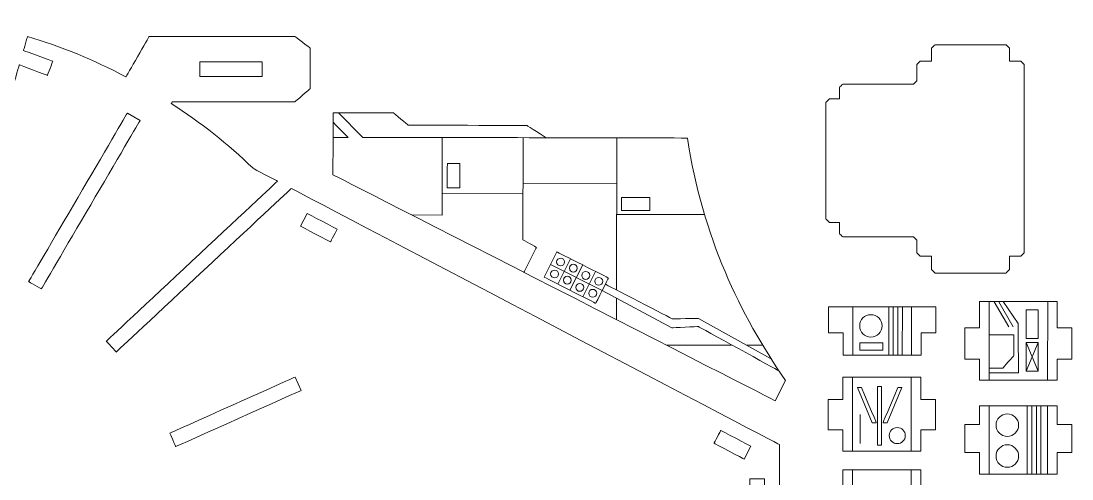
# Model space of a CAD drawing. Header units: centimetres. Extents: x -388 to 387, y -439 to 439.
# Drawn here: x 149 to 384.8, y 331.2 to 433.9 of the extents above; entities that cross this region are included whole.
import ezdxf

# ---------------------------------------------------------------- set-up
doc = ezdxf.new("R2010")
doc.units = ezdxf.units.CM
doc.header["$MEASUREMENT"] = 0
doc.layers.add('Layer 1', color=7, linetype='Continuous')

msp = doc.modelspace()

# ---------------------------------------------------------------- linework, layer by layer
at = {"layer": 'Layer 1', "color": 30, "lineweight": 20}
msp.add_lwpolyline([(189.1183, 421.4604), (203.0821, 421.4604), (203.0821, 424.7624), (189.1183, 424.7624), (189.1183, 421.4604)], close=True, dxfattribs=at)
at = {"layer": 'Layer 1', "color": 114, "lineweight": 20}
for centre in [(270.0792, 379.8903), (268.7342, 377.2003), (272.9435, 378.5086), (275.7344, 376.8816), (271.5985, 375.8186), (274.3894, 374.1916), (278.6453, 375.5577), (277.3003, 372.8677)]:
    msp.add_ellipse(centre, major_axis=(0, 0.8835), ratio=1, dxfattribs=at)
at = {"layer": 'Layer 1', "color": 250, "lineweight": 20}
for points, knots in [([(210.4739, 430.4673), (210.4739, 430.4673), (177.7601, 430.4673), (177.7601, 430.4673), (177.7601, 430.4673), (177.7601, 430.4673), (172.5591, 421.3753), (172.5591, 421.3753), (172.5591, 421.3753), (172.5591, 421.3753), (172.5052, 421.404), (172.5052, 421.404), (172.5052, 421.404), (165.3233, 425.2669), (157.96, 428.2076), (150.463, 430.4673), (150.463, 430.4673), (150.463, 430.4673), (149.547, 427.3024), (149.547, 427.3024), (149.547, 427.3024), (149.547, 427.3024), (156.1208, 424.8908), (156.1208, 424.8908), (156.1208, 424.8908), (156.1208, 424.8908), (154.9279, 421.7352), (154.9279, 421.7352), (154.9279, 421.7352), (154.9279, 421.7352), (148.6253, 424.1177), (148.6253, 424.1177), (148.6253, 424.1177), (148.6253, 424.1177), (136.3578, 381.732), (136.3578, 381.732), (136.3578, 381.732), (136.3578, 381.732), (133.1859, 382.65), (133.1859, 382.65), (133.1859, 382.65), (133.1859, 382.65), (145.4174, 424.9112), (145.4174, 424.9112), (145.4174, 424.9112), (145.4174, 424.9112), (139.751, 426.2793), (139.751, 426.2793), (139.751, 426.2793), (139.751, 426.2793), (140.5165, 429.5794), (140.5165, 429.5794), (140.5165, 429.5794), (140.5165, 429.5794), (146.3752, 428.2204), (146.3752, 428.2204), (146.3752, 428.2204), (146.3752, 428.2204), (147.2925, 431.3898), (147.2925, 431.3898), (147.2925, 431.3898), (143.6973, 432.3902), (140.0604, 433.232), (136.3775, 433.8998), (136.3775, 433.8998), (136.3775, 433.8998), (132.6964, 418.03), (132.6964, 418.03), (132.6964, 418.03), (132.6964, 418.03), (115.2308, 418.03), (115.2308, 418.03), (115.2308, 418.03), (115.2308, 418.03), (115.2308, 385.2469), (115.2308, 385.2469), (115.2308, 385.2469), (115.2308, 385.2469), (111.9288, 385.2469), (111.9288, 385.2469), (111.9288, 385.2469), (111.9288, 385.2469), (111.9288, 418.03), (111.9288, 418.03), (111.9288, 418.03), (111.9288, 418.03), (94.8359, 418.03), (94.8359, 418.03), (94.8359, 418.03), (94.8359, 418.03), (90.5452, 433.922), (90.5452, 433.922), (90.5452, 433.922), (84.9285, 432.8707), (79.4464, 431.5281), (74.1521, 429.7786), (74.1521, 429.7786), (74.1521, 429.7786), (90.5253, 381.7577), (90.5253, 381.7577), (90.5253, 381.7577), (90.5253, 381.7577), (87.3999, 380.6921), (87.3999, 380.6921), (87.3999, 380.6921), (87.3999, 380.6921), (71.0252, 428.7174), (71.0252, 428.7174), (71.0252, 428.7174), (60.1674, 424.919), (49.9511, 419.6636), (40.3926, 412.9129), (40.3926, 412.9129), (40.3926, 412.9129), (70.1539, 371.8234), (70.1539, 371.8234), (70.1539, 371.8234), (70.1539, 371.8234), (67.4797, 369.8864), (67.4797, 369.8864), (67.4797, 369.8864), (67.4797, 369.8864), (37.7156, 410.9797), (37.7156, 410.9797), (37.7156, 410.9797), (32.9885, 407.513), (28.6855, 403.8641), (24.8369, 400.02), (24.8369, 400.02), (24.8369, 400.02), (8.5706, 400.02), (8.5706, 400.02), (8.5706, 400.02), (8.5706, 400.02), (2.2023, 392.1202), (2.2023, 392.1202), (2.2023, 392.1202), (2.2023, 392.1202), (52.8072, 355.321), (52.8072, 355.321), (52.8072, 355.321), (52.8072, 355.321), (50.8652, 352.6505), (50.8652, 352.6505), (50.8652, 352.6505), (50.8652, 352.6505), (0.2569, 389.4521), (0.2569, 389.4521), (0.2569, 389.4521), (-10.9103, 373.2373), (-18.7401, 355.6922), (-22.6629, 336.5903), (-22.6629, 336.5903), (-22.6629, 336.5903), (38.8175, 324.9632), (38.8175, 324.9632), (38.8175, 324.9632), (38.8175, 324.9632), (38.2039, 321.7187), (38.2039, 321.7187), (38.2039, 321.7187), (38.2039, 321.7187), (-23.2807, 333.3466), (-23.2807, 333.3466), (-23.2807, 333.3466), (-25.5237, 317.8394), (-26.2591, 302.4507), (-23.7302, 287.3182), (-23.7302, 287.3182), (-23.7302, 287.3182), (37.9385, 297.9017), (37.9385, 297.9017), (37.9385, 297.9017), (37.9385, 297.9017), (38.497, 294.6473), (38.497, 294.6473), (38.497, 294.6473), (38.497, 294.6473), (-23.1759, 284.0631), (-23.1759, 284.0631), (-23.1759, 284.0631), (-19.2293, 264.8894), (-12.29, 246.9702), (-1.2866, 230.7549), (-1.2866, 230.7549), (-1.2866, 230.7549), (49.9319, 266.695), (49.9319, 266.695), (49.9319, 266.695), (49.9319, 266.695), (51.8286, 263.9921), (51.8286, 263.9921), (51.8286, 263.9921), (51.8286, 263.9921), (0.6065, 228.0495), (0.6065, 228.0495), (0.6065, 228.0495), (3.0476, 224.606), (5.6699, 221.2339), (8.5706, 217.9711), (8.5706, 217.9711), (8.5706, 217.9711), (24.8369, 217.9711), (24.8369, 217.9711), (24.8369, 217.9711), (24.8369, 217.9711), (35.9746, 208.3268), (35.9746, 208.3268), (35.9746, 208.3268), (35.9746, 208.3268), (66.323, 248.9846), (66.323, 248.9846), (66.323, 248.9846), (66.323, 248.9846), (68.9691, 247.0095), (68.9691, 247.0095), (68.9691, 247.0095), (68.9691, 247.0095), (38.618, 206.3479), (38.618, 206.3479), (38.618, 206.3479), (47.2606, 200.0207), (56.4937, 194.7596), (66.5349, 190.9591), (66.5349, 190.9591), (66.5349, 190.9591), (84.576, 238.3786), (84.576, 238.3786), (84.576, 238.3786), (84.576, 238.3786), (87.6622, 237.2044), (87.6622, 237.2044), (87.6622, 237.2044), (87.6622, 237.2044), (69.6195, 189.7806), (69.6195, 189.7806), (69.6195, 189.7806), (76.5644, 187.2941), (83.7911, 185.222), (91.5239, 183.894), (91.5239, 183.894), (91.5239, 183.894), (95.1814, 199.6617), (95.1814, 199.6617), (95.1814, 199.6617), (95.1814, 199.6617), (111.5707, 199.6617), (111.5707, 199.6617), (111.5707, 199.6617), (111.5707, 199.6617), (111.5707, 232.7441), (111.5707, 232.7441), (111.5707, 232.7441), (111.5707, 232.7441), (114.8727, 232.7441), (114.8727, 232.7441), (114.8727, 232.7441), (114.8727, 232.7441), (114.8727, 199.6617), (114.8727, 199.6617), (114.8727, 199.6617), (114.8727, 199.6617), (131.8893, 199.6617), (131.8893, 199.6617), (131.8893, 199.6617), (131.8893, 199.6617), (136.2563, 184.0691), (136.2563, 184.0691), (136.2563, 184.0691), (141.9915, 185.0969), (147.5554, 186.4307), (152.8354, 188.2731), (152.8354, 188.2731), (152.8354, 188.2731), (136.3883, 236.2687), (136.3883, 236.2687), (136.3883, 236.2687), (136.3883, 236.2687), (139.5119, 237.3391), (139.5119, 237.3391), (139.5119, 237.3391), (139.5119, 237.3391), (155.9606, 189.3391), (155.9606, 189.3391), (155.9606, 189.3391), (172.0044, 195.3822), (186.3819, 203.7461), (198.7321, 214.9341), (198.7321, 214.9341), (198.7321, 214.9341), (164.105, 252.0157), (164.105, 252.0157), (164.105, 252.0157), (164.105, 252.0157), (166.5184, 254.2693), (166.5184, 254.2693), (166.5184, 254.2693), (166.5184, 254.2693), (201.1737, 217.1574), (201.1737, 217.1574), (201.1737, 217.1574), (201.1737, 217.1574), (319.171, 277.0795), (319.171, 277.0795), (319.171, 277.0795), (319.171, 277.0795), (319.171, 285.5295), (319.171, 285.5295), (319.171, 285.5295), (319.171, 285.5295), (319.171, 291.2259), (319.171, 291.2259), (319.171, 291.2259), (319.171, 291.2259), (315.8185, 291.2108), (315.8185, 291.2108), (315.8185, 291.2108), (315.8185, 291.2108), (315.8437, 285.6402), (315.8437, 285.6402), (315.8437, 285.6402), (315.8437, 285.6402), (312.5165, 285.6402), (312.5165, 285.6402), (312.5165, 285.6402), (312.5165, 285.6402), (312.5165, 291.2259), (312.5165, 291.2259), (312.5165, 291.2259), (312.5165, 291.2259), (202.874, 291.2259), (202.874, 291.2259), (202.874, 291.2259), (202.874, 291.2259), (203.4634, 294.5067), (203.4634, 294.5067), (203.4634, 294.5067), (203.4634, 294.5067), (266.9634, 294.5067), (266.9634, 294.5067), (266.9634, 294.5067), (266.9634, 294.5067), (266.9634, 322.3528), (266.9634, 322.3528), (266.9634, 322.3528), (266.9634, 322.3528), (203.4634, 322.3528), (203.4634, 322.3528), (203.4634, 322.3528), (203.4634, 322.3528), (202.9128, 325.6481), (202.9128, 325.6481), (202.9128, 325.6481), (202.9128, 325.6481), (312.519, 325.659), (312.519, 325.659), (312.519, 325.659), (312.519, 325.659), (312.5165, 331.2463), (312.5165, 331.2463), (312.5165, 331.2463), (312.5165, 331.2463), (315.8185, 331.2318), (315.8185, 331.2318), (315.8185, 331.2318), (315.8185, 331.2318), (315.8185, 325.6481), (315.8185, 325.6481), (315.8185, 325.6481), (315.8185, 325.6481), (319.171, 325.6481), (319.171, 325.6481), (319.171, 325.6481), (319.171, 325.6481), (319.171, 338.9529), (319.171, 338.9529), (319.171, 338.9529), (319.171, 338.9529), (209.6615, 396.3807), (209.6615, 396.3807), (209.6615, 396.3807), (209.6615, 396.3807), (170.3806, 359.6998), (170.3806, 359.6998), (170.3806, 359.6998), (170.3806, 359.6998), (168.1269, 362.1132), (168.1269, 362.1132), (168.1269, 362.1132), (168.1269, 362.1132), (206.5634, 398.0054), (206.5634, 398.0054), (206.5634, 398.0054), (206.5634, 398.0054), (201.06, 400.8914), (201.06, 400.8914), (201.06, 400.8914), (195.4849, 406.412), (189.3185, 411.1765), (182.7311, 415.4019), (182.7311, 415.4019), (182.7311, 415.4019), (182.9469, 415.8013), (182.9469, 415.8013), (182.9469, 415.8013), (182.9469, 415.8013), (210.4739, 415.8013), (210.4739, 415.8013), (210.4739, 415.8013), (210.4739, 415.8013), (213.8739, 418.7553), (213.8739, 418.7553), (213.8739, 418.7553), (213.8739, 418.7553), (213.8739, 427.8393), (213.8739, 427.8393), (213.8739, 427.8393), (213.8739, 427.8393), (210.4739, 430.4673), (210.4739, 430.4673)], [0, 0, 0, 0, 0.00943396, 0.00943396, 0.00943396, 0.00943397, 0.01886792, 0.01886792, 0.01886792, 0.01886793, 0.02830189, 0.02830189, 0.02830189, 0.0283019, 0.03773585, 0.03773585, 0.03773585, 0.03773586, 0.04716981, 0.04716981, 0.04716981, 0.04716982, 0.05660377, 0.05660377, 0.05660377, 0.05660378, 0.06603774, 0.06603774, 0.06603774, 0.06603775, 0.0754717, 0.0754717, 0.0754717, 0.07547171, 0.08490566, 0.08490566, 0.08490566, 0.08490567, 0.09433962, 0.09433962, 0.09433962, 0.09433963, 0.10377358, 0.10377358, 0.10377358, 0.10377359, 0.11320755, 0.11320755, 0.11320755, 0.11320756, 0.12264151, 0.12264151, 0.12264151, 0.12264152, 0.13207547, 0.13207547, 0.13207547, 0.13207548, 0.14150943, 0.14150943, 0.14150943, 0.14150944, 0.1509434, 0.1509434, 0.1509434, 0.15094341, 0.16037736, 0.16037736, 0.16037736, 0.16037737, 0.16981132, 0.16981132, 0.16981132, 0.16981133, 0.17924528, 0.17924528, 0.17924528, 0.17924529, 0.18867925, 0.18867925, 0.18867925, 0.18867926, 0.19811321, 0.19811321, 0.19811321, 0.19811322, 0.20754717, 0.20754717, 0.20754717, 0.20754718, 0.21698113, 0.21698113, 0.21698113, 0.21698114, 0.22641509, 0.22641509, 0.22641509, 0.2264151, 0.23584906, 0.23584906, 0.23584906, 0.23584907, 0.24528302, 0.24528302, 0.24528302, 0.24528303, 0.25471698, 0.25471698, 0.25471698, 0.25471699, 0.26415094, 0.26415094, 0.26415094, 0.26415095, 0.27358491, 0.27358491, 0.27358491, 0.27358492, 0.28301887, 0.28301887, 0.28301887, 0.28301888, 0.29245283, 0.29245283, 0.29245283, 0.29245284, 0.30188679, 0.30188679, 0.30188679, 0.3018868, 0.31132075, 0.31132075, 0.31132075, 0.31132076, 0.32075472, 0.32075472, 0.32075472, 0.32075473, 0.33018868, 0.33018868, 0.33018868, 0.33018869, 0.33962264, 0.33962264, 0.33962264, 0.33962265, 0.3490566, 0.3490566, 0.3490566, 0.34905661, 0.35849057, 0.35849057, 0.35849057, 0.35849058, 0.36792453, 0.36792453, 0.36792453, 0.36792454, 0.37735849, 0.37735849, 0.37735849, 0.3773585, 0.38679245, 0.38679245, 0.38679245, 0.38679246, 0.39622642, 0.39622642, 0.39622642, 0.39622643, 0.40566038, 0.40566038, 0.40566038, 0.40566039, 0.41509434, 0.41509434, 0.41509434, 0.41509435, 0.4245283, 0.4245283, 0.4245283, 0.42452831, 0.43396226, 0.43396226, 0.43396226, 0.43396227, 0.44339623, 0.44339623, 0.44339623, 0.44339624, 0.45283019, 0.45283019, 0.45283019, 0.4528302, 0.46226415, 0.46226415, 0.46226415, 0.46226416, 0.47169811, 0.47169811, 0.47169811, 0.47169812, 0.48113208, 0.48113208, 0.48113208, 0.48113209, 0.49056604, 0.49056604, 0.49056604, 0.49056605, 0.5, 0.5, 0.5, 0.50000001, 0.50943396, 0.50943396, 0.50943396, 0.50943397, 0.51886792, 0.51886792, 0.51886792, 0.51886793, 0.52830189, 0.52830189, 0.52830189, 0.5283019, 0.53773585, 0.53773585, 0.53773585, 0.53773586, 0.54716981, 0.54716981, 0.54716981, 0.54716982, 0.55660377, 0.55660377, 0.55660377, 0.55660378, 0.56603774, 0.56603774, 0.56603774, 0.56603775, 0.5754717, 0.5754717, 0.5754717, 0.57547171, 0.58490566, 0.58490566, 0.58490566, 0.58490567, 0.59433962, 0.59433962, 0.59433962, 0.59433963, 0.60377358, 0.60377358, 0.60377358, 0.60377359, 0.61320755, 0.61320755, 0.61320755, 0.61320756, 0.62264151, 0.62264151, 0.62264151, 0.62264152, 0.63207547, 0.63207547, 0.63207547, 0.63207548, 0.64150943, 0.64150943, 0.64150943, 0.64150944, 0.6509434, 0.6509434, 0.6509434, 0.65094341, 0.66037736, 0.66037736, 0.66037736, 0.66037737, 0.66981132, 0.66981132, 0.66981132, 0.66981133, 0.67924528, 0.67924528, 0.67924528, 0.67924529, 0.68867925, 0.68867925, 0.68867925, 0.68867926, 0.69811321, 0.69811321, 0.69811321, 0.69811322, 0.70754717, 0.70754717, 0.70754717, 0.70754718, 0.71698113, 0.71698113, 0.71698113, 0.71698114, 0.72641509, 0.72641509, 0.72641509, 0.7264151, 0.73584906, 0.73584906, 0.73584906, 0.73584907, 0.74528302, 0.74528302, 0.74528302, 0.74528303, 0.75471698, 0.75471698, 0.75471698, 0.75471699, 0.76415094, 0.76415094, 0.76415094, 0.76415095, 0.77358491, 0.77358491, 0.77358491, 0.77358492, 0.78301887, 0.78301887, 0.78301887, 0.78301888, 0.79245283, 0.79245283, 0.79245283, 0.79245284, 0.80188679, 0.80188679, 0.80188679, 0.8018868, 0.81132075, 0.81132075, 0.81132075, 0.81132076, 0.82075472, 0.82075472, 0.82075472, 0.82075473, 0.83018868, 0.83018868, 0.83018868, 0.83018869, 0.83962264, 0.83962264, 0.83962264, 0.83962265, 0.8490566, 0.8490566, 0.8490566, 0.84905661, 0.85849057, 0.85849057, 0.85849057, 0.85849058, 0.86792453, 0.86792453, 0.86792453, 0.86792454, 0.87735849, 0.87735849, 0.87735849, 0.8773585, 0.88679245, 0.88679245, 0.88679245, 0.88679246, 0.89622642, 0.89622642, 0.89622642, 0.89622643, 0.90566038, 0.90566038, 0.90566038, 0.90566039, 0.91509434, 0.91509434, 0.91509434, 0.91509435, 0.9245283, 0.9245283, 0.9245283, 0.92452831, 0.93396226, 0.93396226, 0.93396226, 0.93396227, 0.94339623, 0.94339623, 0.94339623, 0.94339624, 0.95283019, 0.95283019, 0.95283019, 0.9528302, 0.96226415, 0.96226415, 0.96226415, 0.96226416, 0.97169811, 0.97169811, 0.97169811, 0.97169812, 0.98113208, 0.98113208, 0.98113208, 0.98113209, 1, 1, 1, 1]), ([(373.3452, 424.9516), (373.3452, 424.9516), (370.8052, 424.9516), (370.8052, 424.9516), (370.8052, 424.9516), (370.8052, 424.9516), (370.8052, 427.85), (370.8052, 427.85), (370.8052, 427.85), (370.8052, 427.85), (370.0432, 428.612), (370.0432, 428.612), (370.0432, 428.612), (370.0432, 428.612), (354.1047, 428.612), (354.1047, 428.612), (354.1047, 428.612), (354.1047, 428.612), (353.3427, 427.85), (353.3427, 427.85), (353.3427, 427.85), (353.3427, 427.85), (353.3427, 424.9516), (353.3427, 424.9516), (353.3427, 424.9516), (353.3427, 424.9516), (350.8027, 424.9516), (350.8027, 424.9516), (350.8027, 424.9516), (350.8027, 424.9516), (350.0407, 424.1896), (350.0407, 424.1896), (350.0407, 424.1896), (350.0407, 424.1896), (350.0407, 420.5397), (350.0407, 420.5397), (350.0407, 420.5397), (350.0407, 420.5397), (349.2787, 419.7777), (349.2787, 419.7777), (349.2787, 419.7777), (349.2787, 419.7777), (333.3931, 419.7777), (333.3931, 419.7777), (333.3931, 419.7777), (333.3931, 419.7777), (332.6311, 419.0157), (332.6311, 419.0157), (332.6311, 419.0157), (332.6311, 419.0157), (332.6311, 416.465), (332.6311, 416.465), (332.6311, 416.465), (332.6311, 416.465), (330.3991, 416.465), (330.3991, 416.465), (330.3991, 416.465), (330.3991, 416.465), (329.6371, 415.703), (329.6371, 415.703), (329.6371, 415.703), (329.6371, 415.703), (329.6371, 389.5139), (329.6371, 389.5139), (329.6371, 389.5139), (329.6371, 389.5139), (330.3991, 388.7519), (330.3991, 388.7519), (330.3991, 388.7519), (330.3991, 388.7519), (332.6311, 388.7519), (332.6311, 388.7519), (332.6311, 388.7519), (332.6311, 388.7519), (332.6311, 386.2837), (332.6311, 386.2837), (332.6311, 386.2837), (332.6311, 386.2837), (333.3931, 385.5217), (333.3931, 385.5217), (333.3931, 385.5217), (333.3931, 385.5217), (349.2787, 385.5217), (349.2787, 385.5217), (349.2787, 385.5217), (349.2787, 385.5217), (350.0407, 384.7597), (350.0407, 384.7597), (350.0407, 384.7597), (350.0407, 384.7597), (350.0407, 381.9271), (350.0407, 381.9271), (350.0407, 381.9271), (350.0407, 381.9271), (350.8027, 381.1651), (350.8027, 381.1651), (350.8027, 381.1651), (350.8027, 381.1651), (353.3427, 381.1651), (353.3427, 381.1651), (353.3427, 381.1651), (353.3427, 381.1651), (353.3427, 378.1768), (353.3427, 378.1768), (353.3427, 378.1768), (353.3427, 378.1768), (354.1047, 377.4148), (354.1047, 377.4148), (354.1047, 377.4148), (354.1047, 377.4148), (370.0432, 377.4148), (370.0432, 377.4148), (370.0432, 377.4148), (370.0432, 377.4148), (370.8052, 378.1768), (370.8052, 378.1768), (370.8052, 378.1768), (370.8052, 378.1768), (370.8052, 381.1651), (370.8052, 381.1651), (370.8052, 381.1651), (370.8052, 381.1651), (373.3452, 381.1651), (373.3452, 381.1651), (373.3452, 381.1651), (373.3452, 381.1651), (374.1072, 381.9271), (374.1072, 381.9271), (374.1072, 381.9271), (374.1072, 381.9271), (374.1072, 424.1896), (374.1072, 424.1896), (374.1072, 424.1896), (374.1072, 424.1896), (373.3452, 424.9516), (373.3452, 424.9516)], [0, 0, 0, 0, 0.02857143, 0.02857143, 0.02857143, 0.02857144, 0.05714286, 0.05714286, 0.05714286, 0.05714287, 0.08571429, 0.08571429, 0.08571429, 0.0857143, 0.11428571, 0.11428571, 0.11428571, 0.11428572, 0.14285714, 0.14285714, 0.14285714, 0.14285715, 0.17142857, 0.17142857, 0.17142857, 0.17142858, 0.2, 0.2, 0.2, 0.20000001, 0.22857143, 0.22857143, 0.22857143, 0.22857144, 0.25714286, 0.25714286, 0.25714286, 0.25714287, 0.28571429, 0.28571429, 0.28571429, 0.2857143, 0.31428571, 0.31428571, 0.31428571, 0.31428572, 0.34285714, 0.34285714, 0.34285714, 0.34285715, 0.37142857, 0.37142857, 0.37142857, 0.37142858, 0.4, 0.4, 0.4, 0.40000001, 0.42857143, 0.42857143, 0.42857143, 0.42857144, 0.45714286, 0.45714286, 0.45714286, 0.45714287, 0.48571429, 0.48571429, 0.48571429, 0.4857143, 0.51428571, 0.51428571, 0.51428571, 0.51428572, 0.54285714, 0.54285714, 0.54285714, 0.54285715, 0.57142857, 0.57142857, 0.57142857, 0.57142858, 0.6, 0.6, 0.6, 0.60000001, 0.62857143, 0.62857143, 0.62857143, 0.62857144, 0.65714286, 0.65714286, 0.65714286, 0.65714287, 0.68571429, 0.68571429, 0.68571429, 0.6857143, 0.71428571, 0.71428571, 0.71428571, 0.71428572, 0.74285714, 0.74285714, 0.74285714, 0.74285715, 0.77142857, 0.77142857, 0.77142857, 0.77142858, 0.8, 0.8, 0.8, 0.80000001, 0.82857143, 0.82857143, 0.82857143, 0.82857144, 0.85714286, 0.85714286, 0.85714286, 0.85714287, 0.88571429, 0.88571429, 0.88571429, 0.8857143, 0.91428571, 0.91428571, 0.91428571, 0.91428572, 0.94285714, 0.94285714, 0.94285714, 0.94285715, 1, 1, 1, 1]), ([(320.5311, 353.3344), (320.5311, 353.3344), (318.2078, 348.7859), (318.2078, 348.7859), (318.2078, 348.7859), (318.2078, 348.7859), (219.0009, 399.4612), (219.0009, 399.4612), (219.0009, 399.4612), (219.0009, 399.4612), (219.0337, 413.3328), (219.0337, 413.3328), (219.0337, 413.3328), (219.0337, 413.3328), (232.6292, 413.3007), (232.6292, 413.3007), (232.6292, 413.3007), (232.6292, 413.3007), (235.8805, 410.5877), (235.8805, 410.5877), (235.8805, 410.5877), (235.8805, 410.5877), (262.5679, 410.4853), (262.5679, 410.4853), (262.5679, 410.4853), (262.5679, 410.4853), (266.8351, 407.7632), (266.8351, 407.7632), (266.8351, 407.7632), (266.8351, 407.7632), (298.529, 407.6882), (298.529, 407.6882), (298.529, 407.6882), (301.9909, 385.3375), (310.2743, 368.2572), (320.5311, 353.3344)], [0, 0, 0, 0, 0.1, 0.1, 0.1, 0.10000001, 0.2, 0.2, 0.2, 0.20000001, 0.3, 0.3, 0.3, 0.30000001, 0.4, 0.4, 0.4, 0.40000001, 0.5, 0.5, 0.5, 0.50000001, 0.6, 0.6, 0.6, 0.60000001, 0.7, 0.7, 0.7, 0.70000001, 0.8, 0.8, 0.8, 0.80000001, 1, 1, 1, 1]), ([(384.8365, 365.1114), (384.8365, 365.1114), (381.5345, 365.1114), (381.5345, 365.1114), (381.5345, 365.1114), (381.5345, 365.1114), (381.5345, 371.0354), (381.5345, 371.0354), (381.5345, 371.0354), (381.5345, 371.0354), (364.0721, 371.0354), (364.0721, 371.0354), (364.0721, 371.0354), (364.0721, 371.0354), (364.0721, 365.1114), (364.0721, 365.1114), (364.0721, 365.1114), (364.0721, 365.1114), (360.7701, 365.1114), (360.7701, 365.1114), (360.7701, 365.1114), (360.7701, 365.1114), (360.7701, 358.1095), (360.7701, 358.1095), (360.7701, 358.1095), (360.7701, 358.1095), (364.0721, 358.1095), (364.0721, 358.1095), (364.0721, 358.1095), (364.0721, 358.1095), (364.0721, 353.4057), (364.0721, 353.4057), (364.0721, 353.4057), (364.0721, 353.4057), (381.5345, 353.4057), (381.5345, 353.4057), (381.5345, 353.4057), (381.5345, 353.4057), (381.5345, 358.1095), (381.5345, 358.1095), (381.5345, 358.1095), (381.5345, 358.1095), (384.8365, 358.1095), (384.8365, 358.1095), (384.8365, 358.1095), (384.8365, 358.1095), (384.8365, 365.1114), (384.8365, 365.1114)], [0, 0, 0, 0, 0.07692308, 0.07692308, 0.07692308, 0.07692309, 0.15384615, 0.15384615, 0.15384615, 0.15384616, 0.23076923, 0.23076923, 0.23076923, 0.23076924, 0.30769231, 0.30769231, 0.30769231, 0.30769232, 0.38461538, 0.38461538, 0.38461538, 0.38461539, 0.46153846, 0.46153846, 0.46153846, 0.46153847, 0.53846154, 0.53846154, 0.53846154, 0.53846155, 0.61538462, 0.61538462, 0.61538462, 0.61538463, 0.69230769, 0.69230769, 0.69230769, 0.6923077, 0.76923077, 0.76923077, 0.76923077, 0.76923078, 0.84615385, 0.84615385, 0.84615385, 0.84615386, 1, 1, 1, 1]), ([(330.2179, 369.8675), (330.2179, 369.8675), (330.2179, 364.0383), (330.2179, 364.0383), (330.2179, 364.0383), (330.2179, 364.0383), (333.5199, 364.0383), (333.5199, 364.0383), (333.5199, 364.0383), (333.5199, 364.0383), (333.5199, 359.0023), (333.5199, 359.0023), (333.5199, 359.0023), (333.5199, 359.0023), (350.9691, 359.0023), (350.9691, 359.0023), (350.9691, 359.0023), (350.9691, 359.0023), (350.9691, 364.0383), (350.9691, 364.0383), (350.9691, 364.0383), (350.9691, 364.0383), (354.2843, 364.0383), (354.2843, 364.0383), (354.2843, 364.0383), (354.2843, 364.0383), (354.2843, 369.8675), (354.2843, 369.8675), (354.2843, 369.8675), (354.2843, 369.8675), (330.2179, 369.8675), (330.2179, 369.8675)], [0, 0, 0, 0, 0.11111111, 0.11111111, 0.11111111, 0.11111112, 0.22222222, 0.22222222, 0.22222222, 0.22222223, 0.33333333, 0.33333333, 0.33333333, 0.33333334, 0.44444444, 0.44444444, 0.44444444, 0.44444445, 0.55555556, 0.55555556, 0.55555556, 0.55555557, 0.66666667, 0.66666667, 0.66666667, 0.66666668, 0.77777778, 0.77777778, 0.77777778, 0.77777779, 1, 1, 1, 1]), ([(333.4228, 354.0415), (333.4228, 354.0415), (333.4228, 349.0185), (333.4228, 349.0185), (333.4228, 349.0185), (333.4228, 349.0185), (330.1208, 349.0185), (330.1208, 349.0185), (330.1208, 349.0185), (330.1208, 349.0185), (330.1208, 342.2249), (330.1208, 342.2249), (330.1208, 342.2249), (330.1208, 342.2249), (333.4228, 342.2249), (333.4228, 342.2249), (333.4228, 342.2249), (333.4228, 342.2249), (333.4228, 337.4679), (333.4228, 337.4679), (333.4228, 337.4679), (333.4228, 337.4679), (350.8852, 337.4679), (350.8852, 337.4679), (350.8852, 337.4679), (350.8852, 337.4679), (350.8852, 342.2249), (350.8852, 342.2249), (350.8852, 342.2249), (350.8852, 342.2249), (354.1872, 342.2249), (354.1872, 342.2249), (354.1872, 342.2249), (354.1872, 342.2249), (354.1872, 349.0185), (354.1872, 349.0185), (354.1872, 349.0185), (354.1872, 349.0185), (350.8852, 349.0185), (350.8852, 349.0185), (350.8852, 349.0185), (350.8852, 349.0185), (350.8852, 354.0415), (350.8852, 354.0415), (350.8852, 354.0415), (350.8852, 354.0415), (333.4228, 354.0415), (333.4228, 354.0415)], [0, 0, 0, 0, 0.07692308, 0.07692308, 0.07692308, 0.07692309, 0.15384615, 0.15384615, 0.15384615, 0.15384616, 0.23076923, 0.23076923, 0.23076923, 0.23076924, 0.30769231, 0.30769231, 0.30769231, 0.30769232, 0.38461538, 0.38461538, 0.38461538, 0.38461539, 0.46153846, 0.46153846, 0.46153846, 0.46153847, 0.53846154, 0.53846154, 0.53846154, 0.53846155, 0.61538462, 0.61538462, 0.61538462, 0.61538463, 0.69230769, 0.69230769, 0.69230769, 0.6923077, 0.76923077, 0.76923077, 0.76923077, 0.76923078, 0.84615385, 0.84615385, 0.84615385, 0.84615386, 1, 1, 1, 1]), ([(381.5345, 347.6441), (381.5345, 347.6441), (364.0721, 347.6441), (364.0721, 347.6441), (364.0721, 347.6441), (364.0721, 347.6441), (364.0721, 343.4272), (364.0721, 343.4272), (364.0721, 343.4272), (364.0721, 343.4272), (360.7702, 343.4272), (360.7702, 343.4272), (360.7702, 343.4272), (360.7702, 343.4272), (360.7702, 337.2034), (360.7702, 337.2034), (360.7702, 337.2034), (360.7702, 337.2034), (364.0721, 337.2034), (364.0721, 337.2034), (364.0721, 337.2034), (364.0721, 337.2034), (364.0721, 332.2827), (364.0721, 332.2827), (364.0721, 332.2827), (364.0721, 332.2827), (381.5345, 332.2827), (381.5345, 332.2827), (381.5345, 332.2827), (381.5345, 332.2827), (381.5345, 337.2034), (381.5345, 337.2034), (381.5345, 337.2034), (381.5345, 337.2034), (384.8365, 337.2034), (384.8365, 337.2034), (384.8365, 337.2034), (384.8365, 337.2034), (384.8365, 343.4272), (384.8365, 343.4272), (384.8365, 343.4272), (384.8365, 343.4272), (381.5345, 343.4272), (381.5345, 343.4272), (381.5345, 343.4272), (381.5345, 343.4272), (381.5345, 347.6441), (381.5345, 347.6441)], [0, 0, 0, 0, 0.07692308, 0.07692308, 0.07692308, 0.07692309, 0.15384615, 0.15384615, 0.15384615, 0.15384616, 0.23076923, 0.23076923, 0.23076923, 0.23076924, 0.30769231, 0.30769231, 0.30769231, 0.30769232, 0.38461538, 0.38461538, 0.38461538, 0.38461539, 0.46153846, 0.46153846, 0.46153846, 0.46153847, 0.53846154, 0.53846154, 0.53846154, 0.53846155, 0.61538462, 0.61538462, 0.61538462, 0.61538463, 0.69230769, 0.69230769, 0.69230769, 0.6923077, 0.76923077, 0.76923077, 0.76923077, 0.76923078, 0.84615385, 0.84615385, 0.84615385, 0.84615386, 1, 1, 1, 1]), ([(330.1208, 321.1583), (330.1208, 321.1583), (330.1208, 313.0679), (330.1208, 313.0679), (330.1208, 313.0679), (330.1208, 313.0679), (333.4228, 313.0679), (333.4228, 313.0679), (333.4228, 313.0679), (333.4228, 313.0679), (333.4228, 300.7199), (333.4228, 300.7199), (333.4228, 300.7199), (333.4228, 300.7199), (350.8852, 300.7199), (350.8852, 300.7199), (350.8852, 300.7199), (350.8852, 300.7199), (350.8852, 313.0679), (350.8852, 313.0679), (350.8852, 313.0679), (350.8852, 313.0679), (354.1872, 313.0679), (354.1872, 313.0679), (354.1872, 313.0679), (354.1872, 313.0679), (354.1872, 321.1583), (354.1872, 321.1583), (354.1872, 321.1583), (354.1872, 321.1583), (350.8852, 321.1583), (350.8852, 321.1583), (350.8852, 321.1583), (350.8852, 321.1583), (350.8852, 333.2586), (350.8852, 333.2586), (350.8852, 333.2586), (350.8852, 333.2586), (333.4228, 333.2586), (333.4228, 333.2586), (333.4228, 333.2586), (333.4228, 333.2586), (333.4228, 321.1583), (333.4228, 321.1583), (333.4228, 321.1583), (333.4228, 321.1583), (330.1208, 321.1583), (330.1208, 321.1583)], [0, 0, 0, 0, 0.07692308, 0.07692308, 0.07692308, 0.07692309, 0.15384615, 0.15384615, 0.15384615, 0.15384616, 0.23076923, 0.23076923, 0.23076923, 0.23076924, 0.30769231, 0.30769231, 0.30769231, 0.30769232, 0.38461538, 0.38461538, 0.38461538, 0.38461539, 0.46153846, 0.46153846, 0.46153846, 0.46153847, 0.53846154, 0.53846154, 0.53846154, 0.53846155, 0.61538462, 0.61538462, 0.61538462, 0.61538463, 0.69230769, 0.69230769, 0.69230769, 0.6923077, 0.76923077, 0.76923077, 0.76923077, 0.76923078, 0.84615385, 0.84615385, 0.84615385, 0.84615386, 1, 1, 1, 1])]:
    msp.add_open_spline(points, degree=3, knots=knots, dxfattribs=at)
at = {"layer": 'Layer 1', "color": 30, "lineweight": 20}
for points in [[(172.8695, 413.2776), (172.8695, 413.2776), (175.7176, 411.6068), (175.7176, 411.6068), (175.7176, 411.6068), (175.7176, 411.6068), (153.5619, 373.8392), (153.5619, 373.8392), (153.5619, 373.8392), (153.5619, 373.8392), (150.7138, 375.51), (150.7138, 375.51), (150.7138, 375.51), (150.7138, 375.51), (172.8695, 413.2776), (172.8695, 413.2776)], [(213.1997, 390.7968), (213.1997, 390.7968), (211.6904, 387.9188), (211.6904, 387.9188), (211.6904, 387.9188), (211.6904, 387.9188), (218.4435, 384.3774), (218.4435, 384.3774), (218.4435, 384.3774), (218.4435, 384.3774), (219.9528, 387.2554), (219.9528, 387.2554), (219.9528, 387.2554), (219.9528, 387.2554), (213.1997, 390.7968), (213.1997, 390.7968)], [(210.5013, 354.0923), (210.5013, 354.0923), (211.8508, 351.0787), (211.8508, 351.0787), (211.8508, 351.0787), (211.8508, 351.0787), (183.7405, 338.4902), (183.7405, 338.4902), (183.7405, 338.4902), (183.7405, 338.4902), (182.391, 341.5038), (182.391, 341.5038), (182.391, 341.5038), (182.391, 341.5038), (210.5013, 354.0923), (210.5013, 354.0923)], [(312.7731, 338.5795), (312.7731, 338.5795), (311.2639, 335.7016), (311.2639, 335.7016), (311.2639, 335.7016), (311.2639, 335.7016), (304.5123, 339.2421), (304.5123, 339.2421), (304.5123, 339.2421), (304.5123, 339.2421), (306.0216, 342.1201), (306.0216, 342.1201), (306.0216, 342.1201), (306.0216, 342.1201), (312.7731, 338.5795), (312.7731, 338.5795)]]:
    msp.add_open_spline(points, degree=3, knots=[0, 0, 0, 0, 0.2, 0.2, 0.2, 0.20000001, 0.4, 0.4, 0.4, 0.40000001, 0.6, 0.6, 0.6, 0.60000001, 1, 1, 1, 1], dxfattribs=at)
at = {"layer": 'Layer 1', "color": 114, "lineweight": 20}
for points, knots in [([(220.259, 413.3299), (220.259, 413.3299), (225.7113, 407.801), (225.7113, 407.801), (225.7113, 407.801), (225.7113, 407.801), (266.8351, 407.7632), (266.8351, 407.7632)], [0, 0, 0, 0, 0.33333333, 0.33333333, 0.33333333, 0.33333334, 1, 1, 1, 1]), ([(219.0206, 407.8116), (219.0206, 407.8116), (222.3966, 407.8036), (222.3966, 407.8036), (222.3966, 407.8036), (222.3966, 407.8036), (219.0287, 411.2063), (219.0287, 411.2063)], [0, 0, 0, 0, 0.33333333, 0.33333333, 0.33333333, 0.33333334, 1, 1, 1, 1]), ([(236.6811, 390.4301), (236.6811, 390.4301), (243.5102, 390.4247), (243.5102, 390.4247), (243.5102, 390.4247), (243.5102, 390.4247), (243.5237, 407.7846), (243.5237, 407.7846)], [0, 0, 0, 0, 0.33333333, 0.33333333, 0.33333333, 0.33333334, 1, 1, 1, 1]), ([(261.6518, 407.7679), (261.6518, 407.7679), (261.6113, 384.8782), (261.6113, 384.8782), (261.6113, 384.8782), (261.6113, 384.8782), (264.6712, 383.1562), (264.6712, 383.1562), (264.6712, 383.1562), (264.6712, 383.1562), (261.8259, 377.586), (261.8259, 377.586)], [0, 0, 0, 0, 0.25, 0.25, 0.25, 0.25000001, 0.5, 0.5, 0.5, 0.50000001, 1, 1, 1, 1]), ([(266.4083, 376.4779), (266.4083, 376.4779), (269.2751, 382.1439), (269.2751, 382.1439), (269.2751, 382.1439), (269.2751, 382.1439), (280.8432, 376.2907), (280.8432, 376.2907), (280.8432, 376.2907), (280.8432, 376.2907), (277.9764, 370.6247), (277.9764, 370.6247), (277.9764, 370.6247), (277.9764, 370.6247), (266.4083, 376.4779), (266.4083, 376.4779)], [0, 0, 0, 0, 0.2, 0.2, 0.2, 0.20000001, 0.4, 0.4, 0.4, 0.40000001, 0.6, 0.6, 0.6, 0.60000001, 1, 1, 1, 1]), ([(279.4098, 373.4577), (279.4098, 373.4577), (295.0507, 365.1413), (295.0507, 365.1413), (295.0507, 365.1413), (295.0507, 365.1413), (301.0041, 365.4012), (301.0041, 365.4012), (301.0041, 365.4012), (301.0041, 365.4012), (318.9369, 355.5473), (318.9369, 355.5473)], [0, 0, 0, 0, 0.25, 0.25, 0.25, 0.25000001, 0.5, 0.5, 0.5, 0.50000001, 1, 1, 1, 1]), ([(317.2148, 358.2567), (317.2148, 358.2567), (301.0056, 367.2533), (301.0056, 367.2533), (301.0056, 367.2533), (301.0056, 367.2533), (295.1525, 367.1431), (295.1525, 367.1431), (295.1525, 367.1431), (295.1525, 367.1431), (280.1397, 374.9002), (280.1397, 374.9002)], [0, 0, 0, 0, 0.25, 0.25, 0.25, 0.25000001, 0.5, 0.5, 0.5, 0.50000001, 1, 1, 1, 1]), ([(369.4273, 371.0354), (369.4273, 371.0354), (372.7885, 366.0795), (372.7885, 366.0795), (372.7885, 366.0795), (372.7885, 366.0795), (372.8033, 355.0638), (372.8033, 355.0638), (372.8033, 355.0638), (372.8033, 355.0638), (366.2948, 355.0522), (366.2948, 355.0522)], [0, 0, 0, 0, 0.25, 0.25, 0.25, 0.25000001, 0.5, 0.5, 0.5, 0.50000001, 1, 1, 1, 1]), ([(342.2157, 365.56), (342.2157, 364.1752), (341.0931, 363.0526), (339.7083, 363.0526), (339.7083, 363.0526), (338.3235, 363.0526), (337.2009, 364.1752), (337.2009, 365.56), (337.2009, 365.56), (337.2009, 366.9448), (338.3235, 368.0674), (339.7083, 368.0674), (339.7083, 368.0674), (341.0931, 368.0674), (342.2157, 366.9448), (342.2157, 365.56)], [0, 0, 0, 0, 0.2, 0.2, 0.2, 0.20000001, 0.4, 0.4, 0.4, 0.40000001, 0.6, 0.6, 0.6, 0.60000001, 1, 1, 1, 1]), ([(377.235, 369.1246), (377.235, 369.1246), (374.5386, 369.1246), (374.5386, 369.1246), (374.5386, 369.1246), (374.5386, 369.1246), (374.5386, 362.6997), (374.5386, 362.6997), (374.5386, 362.6997), (374.5386, 362.6997), (377.235, 362.6997), (377.235, 362.6997), (377.235, 362.6997), (377.235, 362.6997), (377.235, 369.1246), (377.235, 369.1246)], [0, 0, 0, 0, 0.2, 0.2, 0.2, 0.20000001, 0.4, 0.4, 0.4, 0.40000001, 0.6, 0.6, 0.6, 0.60000001, 1, 1, 1, 1]), ([(366.2933, 356.0559), (366.2933, 356.0559), (369.2861, 356.0612), (369.2861, 356.0612), (369.2861, 356.0612), (369.2861, 356.0612), (371.8099, 358.8828), (371.8099, 358.8828), (371.8099, 358.8828), (371.8099, 358.8828), (371.8032, 363.5454), (371.8032, 363.5454), (371.8032, 363.5454), (371.8032, 363.5454), (366.2826, 363.5356), (366.2826, 363.5356)], [0, 0, 0, 0, 0.2, 0.2, 0.2, 0.20000001, 0.4, 0.4, 0.4, 0.40000001, 0.6, 0.6, 0.6, 0.60000001, 1, 1, 1, 1]), ([(337.2673, 361.7895), (337.2673, 361.7895), (337.2673, 360.1514), (337.2673, 360.1514), (337.2673, 360.1514), (337.2673, 360.1514), (342.3746, 360.1514), (342.3746, 360.1514), (342.3746, 360.1514), (342.3746, 360.1514), (342.3746, 361.7895), (342.3746, 361.7895), (342.3746, 361.7895), (342.3746, 361.7895), (337.2673, 361.7895), (337.2673, 361.7895)], [0, 0, 0, 0, 0.2, 0.2, 0.2, 0.20000001, 0.4, 0.4, 0.4, 0.40000001, 0.6, 0.6, 0.6, 0.60000001, 1, 1, 1, 1]), ([(377.235, 361.8486), (377.235, 361.8486), (374.5386, 361.8486), (374.5386, 361.8486), (374.5386, 361.8486), (374.5386, 361.8486), (374.5386, 355.4237), (374.5386, 355.4237), (374.5386, 355.4237), (374.5386, 355.4237), (377.235, 355.4237), (377.235, 355.4237), (377.235, 355.4237), (377.235, 355.4237), (377.235, 361.8486), (377.235, 361.8486)], [0, 0, 0, 0, 0.2, 0.2, 0.2, 0.20000001, 0.4, 0.4, 0.4, 0.40000001, 0.6, 0.6, 0.6, 0.60000001, 1, 1, 1, 1]), ([(336.7021, 351.7301), (336.7021, 351.7301), (340.0239, 343.8263), (340.0239, 343.8263), (340.0239, 343.8263), (340.0239, 343.8263), (340.9298, 343.8263), (340.9298, 343.8263), (340.9298, 343.8263), (340.9298, 343.8263), (337.608, 351.7301), (337.608, 351.7301), (337.608, 351.7301), (337.608, 351.7301), (336.7021, 351.7301), (336.7021, 351.7301)], [0, 0, 0, 0, 0.2, 0.2, 0.2, 0.20000001, 0.4, 0.4, 0.4, 0.40000001, 0.6, 0.6, 0.6, 0.60000001, 1, 1, 1, 1]), ([(341.201, 351.9338), (341.201, 351.9338), (341.201, 338.8368), (341.201, 338.8368), (341.201, 338.8368), (341.201, 338.8368), (342.1225, 338.8368), (342.1225, 338.8368), (342.1225, 338.8368), (342.1225, 338.8368), (342.1225, 351.9338), (342.1225, 351.9338), (342.1225, 351.9338), (342.1225, 351.9338), (341.201, 351.9338), (341.201, 351.9338)], [0, 0, 0, 0, 0.2, 0.2, 0.2, 0.20000001, 0.4, 0.4, 0.4, 0.40000001, 0.6, 0.6, 0.6, 0.60000001, 1, 1, 1, 1]), ([(346.6575, 351.7301), (346.6575, 351.7301), (343.3357, 343.8263), (343.3357, 343.8263), (343.3357, 343.8263), (343.3357, 343.8263), (342.4298, 343.8263), (342.4298, 343.8263), (342.4298, 343.8263), (342.4298, 343.8263), (345.7516, 351.7301), (345.7516, 351.7301), (345.7516, 351.7301), (345.7516, 351.7301), (346.6575, 351.7301), (346.6575, 351.7301)], [0, 0, 0, 0, 0.2, 0.2, 0.2, 0.20000001, 0.4, 0.4, 0.4, 0.40000001, 0.6, 0.6, 0.6, 0.60000001, 1, 1, 1, 1]), ([(376.9023, 347.6441), (376.9023, 347.6441), (374.7993, 347.6441), (374.7993, 347.6441), (374.7993, 347.6441), (374.7993, 347.6441), (374.7993, 332.3398), (374.7993, 332.3398), (374.7993, 332.3398), (374.7993, 332.3398), (376.9023, 332.3398), (376.9023, 332.3398), (376.9023, 332.3398), (376.9023, 332.3398), (376.9023, 347.6441), (376.9023, 347.6441)], [0, 0, 0, 0, 0.2, 0.2, 0.2, 0.20000001, 0.4, 0.4, 0.4, 0.40000001, 0.6, 0.6, 0.6, 0.60000001, 1, 1, 1, 1]), ([(379.3613, 347.6441), (379.3613, 347.6441), (377.8362, 347.6441), (377.8362, 347.6441), (377.8362, 347.6441), (377.8362, 347.6441), (377.8362, 332.3398), (377.8362, 332.3398), (377.8362, 332.3398), (377.8362, 332.3398), (379.3613, 332.3398), (379.3613, 332.3398), (379.3613, 332.3398), (379.3613, 332.3398), (379.3613, 347.6441), (379.3613, 347.6441)], [0, 0, 0, 0, 0.2, 0.2, 0.2, 0.20000001, 0.4, 0.4, 0.4, 0.40000001, 0.6, 0.6, 0.6, 0.60000001, 1, 1, 1, 1]), ([(370.324, 340.7874), (368.9267, 340.7874), (367.7939, 341.9202), (367.7939, 343.3175), (367.7939, 343.3175), (367.7939, 344.7148), (368.9267, 345.8476), (370.324, 345.8476), (370.324, 345.8476), (371.7213, 345.8476), (372.8541, 344.7148), (372.8541, 343.3175), (372.8541, 343.3175), (372.8541, 341.9202), (371.7213, 340.7874), (370.324, 340.7874)], [0, 0, 0, 0, 0.2, 0.2, 0.2, 0.20000001, 0.4, 0.4, 0.4, 0.40000001, 0.6, 0.6, 0.6, 0.60000001, 1, 1, 1, 1]), ([(347.4355, 340.9543), (347.4355, 339.9575), (346.6274, 339.1494), (345.6306, 339.1494), (345.6306, 339.1494), (344.6338, 339.1494), (343.8257, 339.9575), (343.8257, 340.9543), (343.8257, 340.9543), (343.8257, 341.9511), (344.6338, 342.7592), (345.6306, 342.7592), (345.6306, 342.7592), (346.6274, 342.7592), (347.4355, 341.9511), (347.4355, 340.9543)], [0, 0, 0, 0, 0.2, 0.2, 0.2, 0.20000001, 0.4, 0.4, 0.4, 0.40000001, 0.6, 0.6, 0.6, 0.60000001, 1, 1, 1, 1]), ([(370.324, 333.8458), (368.9267, 333.8458), (367.7939, 334.9786), (367.7939, 336.3759), (367.7939, 336.3759), (367.7939, 337.7732), (368.9267, 338.906), (370.324, 338.906), (370.324, 338.906), (371.7213, 338.906), (372.8541, 337.7732), (372.8541, 336.3759), (372.8541, 336.3759), (372.8541, 334.9786), (371.7213, 333.8458), (370.324, 333.8458)], [0, 0, 0, 0, 0.2, 0.2, 0.2, 0.20000001, 0.4, 0.4, 0.4, 0.40000001, 0.6, 0.6, 0.6, 0.60000001, 1, 1, 1, 1])]:
    msp.add_open_spline(points, degree=3, knots=knots, dxfattribs=at)
for points in [[(282.682, 407.7258), (282.682, 407.7258), (282.6554, 373.6004), (282.6554, 373.6004)], [(261.6319, 397.4852), (261.6319, 397.4852), (282.674, 397.562), (282.674, 397.562)], [(243.6462, 395.2358), (243.6462, 395.2358), (261.6275, 395.2011), (261.6275, 395.2011)], [(282.6686, 390.5505), (282.6686, 390.5505), (302.3881, 390.5536), (302.3881, 390.5536)], [(269.4416, 374.9432), (269.4416, 374.9432), (272.3085, 380.6091), (272.3085, 380.6091)], [(267.8417, 379.3109), (267.8417, 379.3109), (279.4098, 373.4577), (279.4098, 373.4577)], [(272.1924, 373.5513), (272.1924, 373.5513), (275.0592, 379.2173), (275.0592, 379.2173)], [(275.0637, 372.0985), (275.0637, 372.0985), (277.9305, 377.7644), (277.9305, 377.7644)], [(282.6539, 371.7328), (282.6539, 371.7328), (282.6502, 366.9488), (282.6502, 366.9488)], [(366.233, 371.0354), (366.233, 371.0354), (366.233, 353.4057), (366.233, 353.4057)], [(367.4081, 370.9823), (367.4081, 370.9823), (370.6676, 365.3541), (370.6676, 365.3541)], [(368.3959, 370.9823), (368.3959, 370.9823), (371.6554, 365.3541), (371.6554, 365.3541)], [(379.3885, 371.0354), (379.3885, 371.0354), (379.3613, 353.4057), (379.3613, 353.4057)], [(335.6926, 369.8675), (335.6926, 369.8675), (335.6926, 358.9654), (335.6926, 358.9654)], [(343.7305, 369.8675), (343.7305, 369.8675), (343.7083, 359.0352), (343.7083, 359.0352)], [(344.7465, 369.8675), (344.7465, 369.8675), (344.7243, 359.0352), (344.7243, 359.0352)], [(345.7625, 369.8675), (345.7625, 369.8675), (345.7403, 359.0352), (345.7403, 359.0352)], [(346.7791, 369.8675), (346.7791, 369.8675), (346.7569, 359.0352), (346.7569, 359.0352)], [(348.832, 369.8675), (348.832, 369.8675), (348.8098, 359.0352), (348.8098, 359.0352)], [(293.851, 361.2275), (293.851, 361.2275), (308.381, 361.2162), (308.381, 361.2162)], [(311.8876, 361.2134), (311.8876, 361.2134), (315.2961, 361.2107), (315.2961, 361.2107)], [(377.235, 361.8486), (377.235, 361.8486), (374.5348, 355.4237), (374.5348, 355.4237)], [(374.5381, 361.8619), (374.5381, 361.8619), (377.2224, 355.4237), (377.2224, 355.4237)], [(335.5955, 354.0415), (335.5955, 337.4679), (335.5955, 337.4679), (335.5955, 337.4679)], [(348.7238, 354.0415), (348.7238, 337.4679), (348.7238, 337.4679), (348.7238, 337.4679)], [(366.233, 347.6423), (366.233, 332.3434), (366.233, 332.3434), (366.233, 332.3434)], [(375.8264, 347.6423), (375.8264, 332.3434), (375.8264, 332.3434), (375.8264, 332.3434)], [(337.2902, 345.6706), (337.2902, 339.2092), (337.2902, 339.2092), (337.2902, 339.2092)], [(335.5955, 333.2586), (335.5955, 333.2586), (335.5955, 300.7199), (335.5955, 300.7199)], [(348.7238, 333.2586), (348.7238, 333.2586), (348.7238, 300.7199), (348.7238, 300.7199)]]:
    msp.add_open_spline(points, degree=3, dxfattribs=at)
at = {"layer": 'Layer 1', "color": 240, "lineweight": 20}
for points in [[(244.6675, 401.9708), (244.6675, 401.9708), (247.4783, 401.9687), (247.4783, 401.9687), (247.4783, 401.9687), (247.4783, 401.9687), (247.474, 396.5029), (247.474, 396.5029), (247.474, 396.5029), (247.474, 396.5029), (244.6632, 396.505), (244.6632, 396.505), (244.6632, 396.505), (244.6632, 396.505), (244.6675, 401.9708), (244.6675, 401.9708)], [(290.1126, 394.3155), (290.1126, 394.3155), (290.1104, 391.4051), (290.1104, 391.4051), (290.1104, 391.4051), (290.1104, 391.4051), (283.7604, 391.41), (283.7604, 391.41), (283.7604, 391.41), (283.7604, 391.41), (283.7626, 394.3204), (283.7626, 394.3204), (283.7626, 394.3204), (283.7626, 394.3204), (290.1126, 394.3155), (290.1126, 394.3155)]]:
    msp.add_open_spline(points, degree=3, knots=[0, 0, 0, 0, 0.2, 0.2, 0.2, 0.20000001, 0.4, 0.4, 0.4, 0.40000001, 0.6, 0.6, 0.6, 0.60000001, 1, 1, 1, 1], dxfattribs=at)

doc.saveas('drawing.dxf')
